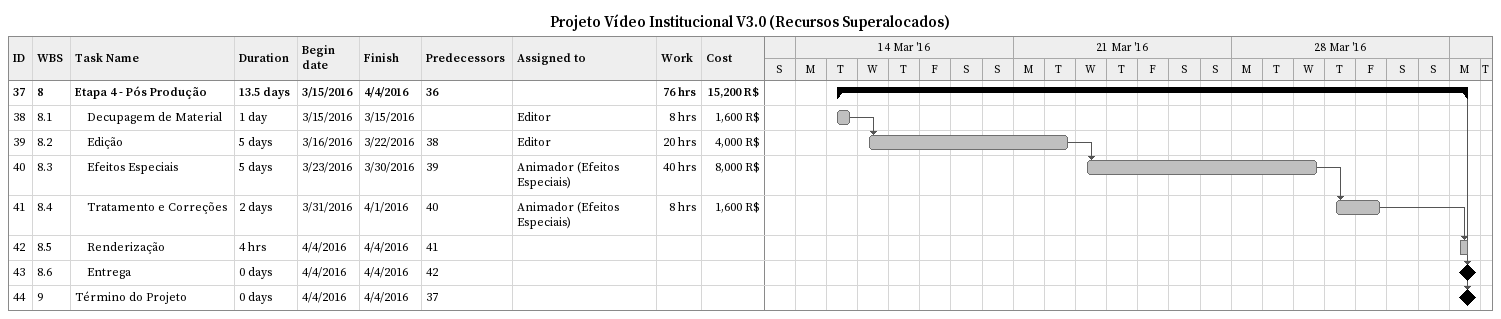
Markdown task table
Projeto Vídeo Institucional V3.0 (Recursos Superalocados)

| ID | WBS | Task | Duration | Start | Finish | Predecessors | Resources | Work (h) | Cost (R$) |
|---|---|---|---|---|---|---|---|---|---|
| 37 | 8 | **Etapa 4 - Pós Produção** | 13.5d | 2016-03-15 | 2016-04-04 | 36 |  | 76 | 15200 |
| 38 | 8.1 | Decupagem de Material | 1d | 2016-03-15 | 2016-03-15 |  | Editor | 8 | 1600 |
| 39 | 8.2 | Edição | 5d | 2016-03-16 | 2016-03-22 | 38 | Editor | 20 | 4000 |
| 40 | 8.3 | Efeitos Especiais | 5d | 2016-03-23 | 2016-03-30 | 39 | Animador (Efeitos Especiais) | 40 | 8000 |
| 41 | 8.4 | Tratamento e Correções | 2d | 2016-03-31 | 2016-04-01 | 40 | Animador (Efeitos Especiais) | 8 | 1600 |
| 42 | 8.5 | Renderização | 4h | 2016-04-04 | 2016-04-04 | 41 |  |  |  |
| 43 | 8.6 | Entrega | 0d | 2016-04-04 | 2016-04-04 | 42 |  |  |  |
| 44 | 9 | Término do Projeto | 0d | 2016-04-04 | 2016-04-04 | 37 |  |  |  |
